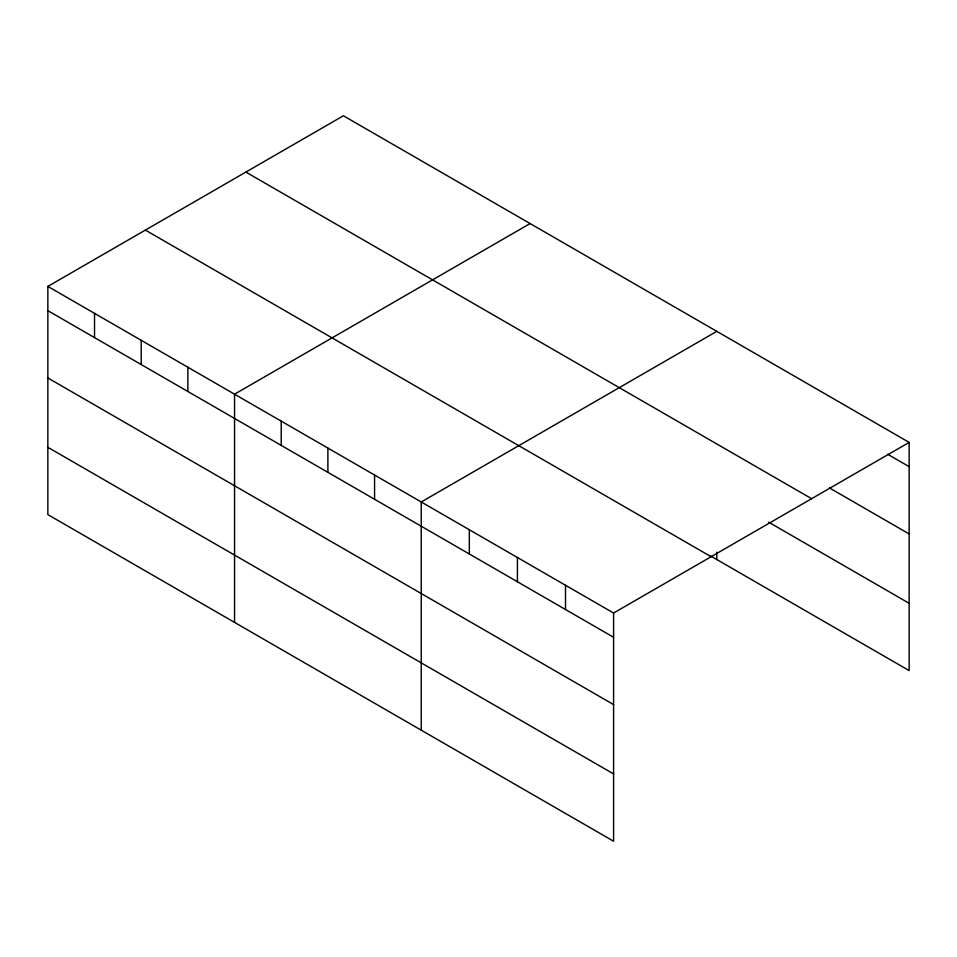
<?xml version="1.0" encoding="UTF-8"?>
<svg xmlns="http://www.w3.org/2000/svg" width="957" height="957" viewBox="0 0 957 957"><rect width="100%" height="100%" fill="white"/><g stroke="black" fill="none" stroke-linecap="round" stroke-linejoin="round"><path stroke-width="1.44" d="M710.489 555.897L909.15 670.594L909.15 442.397L343.407 115.773L47.85 286.406L47.85 514.603L613.593 841.227L613.593 613.03L47.85 286.406M530.106 223.555L234.549 394.188L234.549 622.385M716.793 331.349L421.236 501.982L421.236 730.179M613.593 613.03L909.15 442.397M887.641 454.228L909.15 466.645M829.42 487.914L909.15 533.946M245.877 172.081L811.62 498.705M768.686 522.187L909.15 603.293M145.38 230.099L711.123 556.723M47.85 310.654L613.593 637.278M47.85 377.955L613.593 704.591M47.85 447.302L613.593 773.926M716.793 552.225L716.793 559.534M565.503 585.277L565.503 609.513M517.414 557.512L517.414 581.76M469.325 529.747L469.325 553.995M374.57 475.031L374.57 499.279M327.892 448.091L327.892 472.339M281.214 421.14L281.214 445.388M187.871 367.249L187.871 391.497M141.193 340.297L141.193 364.545M94.528 313.358L94.528 337.606"/></g></svg>
